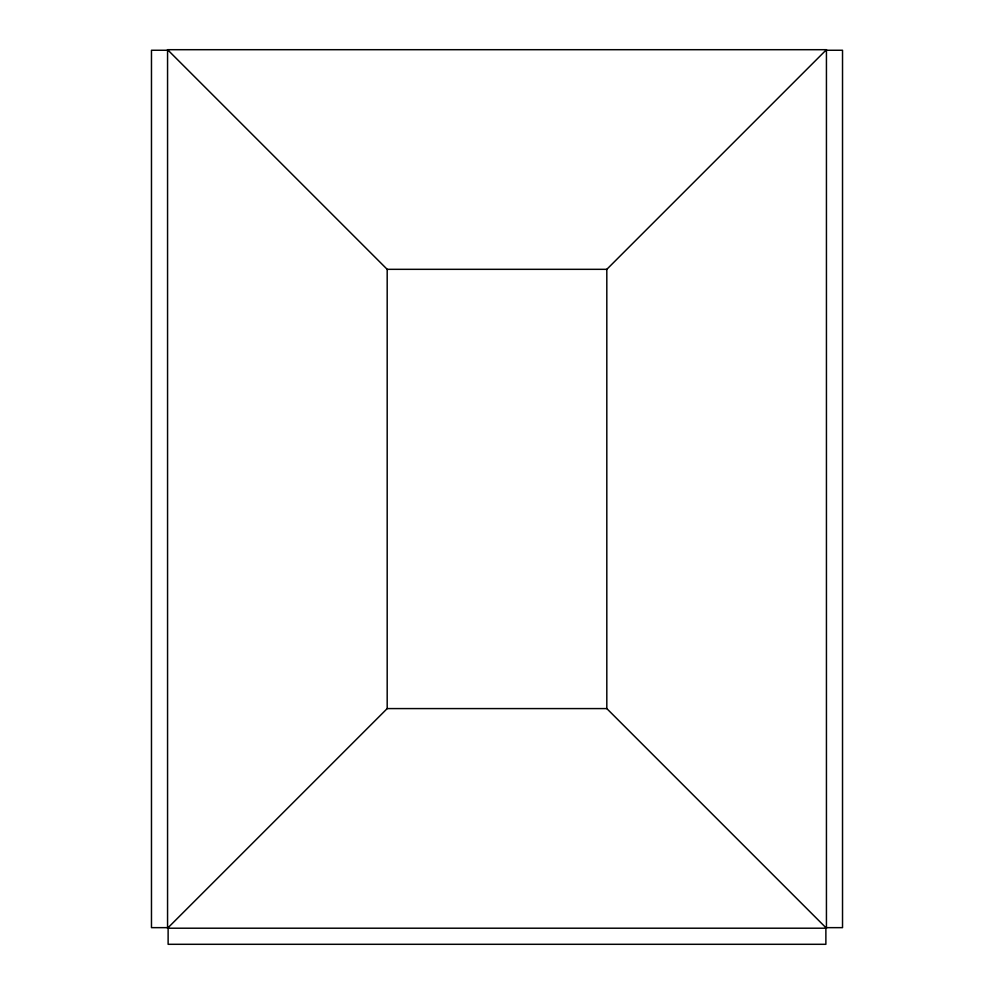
<?xml version="1.0" encoding="UTF-8"?>
<svg xmlns="http://www.w3.org/2000/svg" width="994" height="994" viewBox="0 0 994 994"><rect width="100%" height="100%" fill="white"/><g stroke="black" fill="none" stroke-linecap="round" stroke-linejoin="round"><path stroke-width="1.49" d="M826.436 928.21L606.812 708.585L606.812 269.324L826.436 49.7L167.564 49.7L167.564 928.21L826.436 928.21L826.436 49.7M167.564 928.21L387.188 708.585L387.188 269.324L167.564 49.7M167.564 50.259L151.473 50.259L151.473 927.65L167.564 927.65M826.436 50.259L842.527 50.259L842.527 927.65L826.436 927.65M387.188 269.324L606.812 269.324M387.188 708.585L606.812 708.585M825.877 928.21L825.877 944.3L168.123 944.3L168.123 928.21"/></g></svg>
